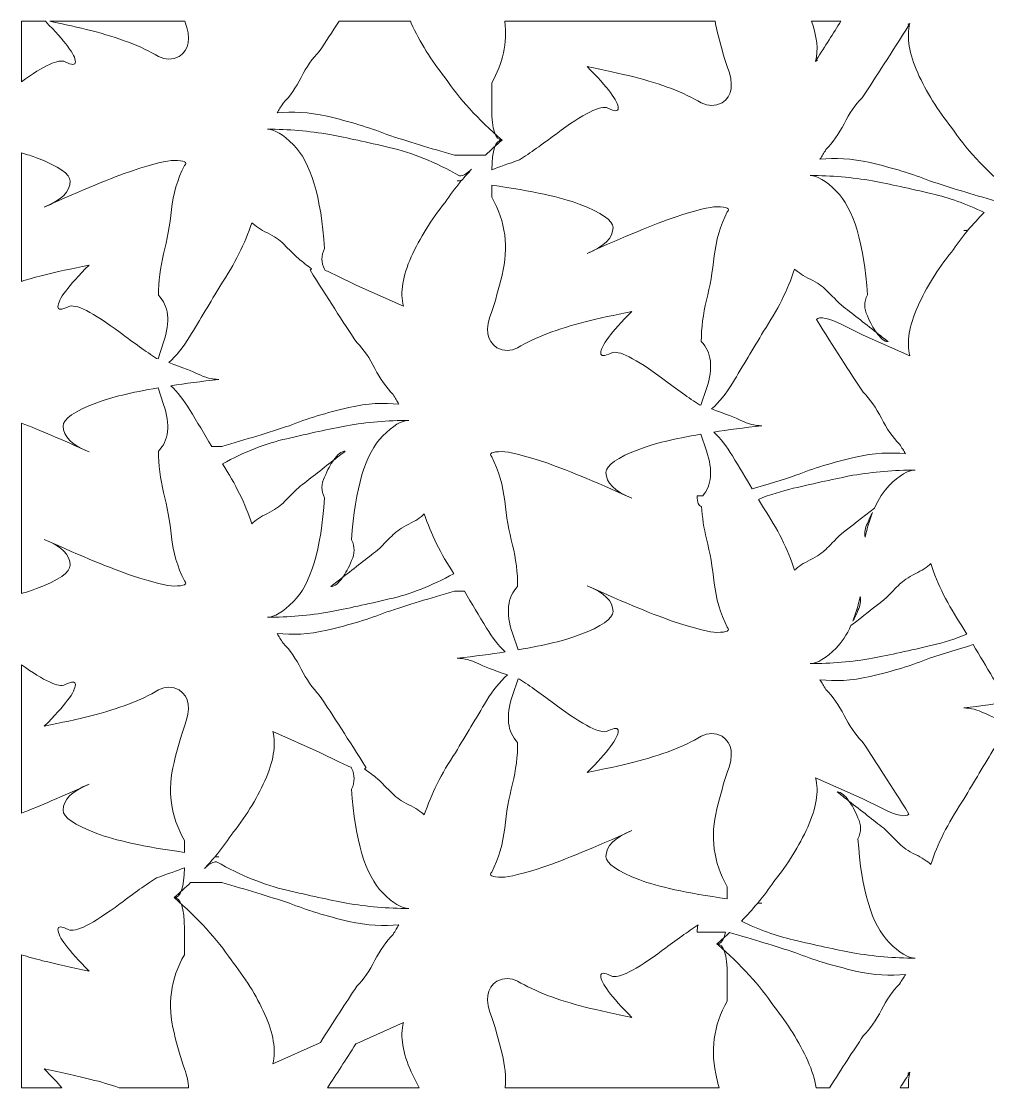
# Model space of a CAD drawing. Header units: millimetres. Extents: x -1200 to 1200, y -590 to 590.
# Drawn here: x -1200 to -131, y -590 to 590 of the extents above; entities that cross this region are included whole.
import ezdxf

# ---------------------------------------------------------------- set-up
doc = ezdxf.new("R2010")
doc.units = ezdxf.units.MM
doc.header["$MEASUREMENT"] = 0
doc.layers.add('Layer 1', color=7, linetype='Continuous')

msp = doc.modelspace()

# ---------------------------------------------------------------- linework, layer by layer
at = {"layer": 'Layer 1', "color": 250, "lineweight": 20}
for points, knots in [([(-1200.05, 523.1172), (-1200.05, 523.1172), (-1200.05, 589.9734), (-1200.05, 589.9734), (-1200.05, 589.9734), (-1173.477, 589.9734), (-1173.477, 589.9734), (-1151.336, 567.6653), (-1140.232, 552.7311), (-1140.232, 545.1975), (-1140.232, 541.4123), (-1144.0089, 541.4123), (-1151.7398, 545.1975), (-1158.6692, 548.6622), (-1174.7106, 541.218), (-1200.05, 523.1172)], [0, 0, 0, 0, 0.2, 0.2, 0.2, 0.4, 0.4, 0.4, 0.6, 0.6, 0.6, 0.8, 0.8, 0.8, 1, 1, 1, 1]), ([(-1168.6638, 589.9734), (-1168.6638, 589.9734), (-1019.2302, 589.9734), (-1019.2302, 589.9734), (-1012.1279, 571.4545), (-1014.2268, 558.4592), (-1025.4347, 551.0629), (-1033.0537, 547.1709), (-1040.6167, 547.1709), (-1048.3344, 551.0629), (-1067.5577, 562.4489), (-1092.5045, 572.0211), (-1123.1187, 579.6901), (-1136.6889, 583.1365), (-1151.9259, 586.5615), (-1168.6638, 589.9734)], [0, 0, 0, 0, 0.2, 0.2, 0.2, 0.4, 0.4, 0.4, 0.6, 0.6, 0.6, 0.8, 0.8, 0.8, 1, 1, 1, 1]), ([(-848.6228, 589.9734), (-848.6228, 589.9734), (-769.6242, 589.9734), (-769.6242, 589.9734), (-769.3312, 589.2919), (-769.0312, 588.6083), (-768.7252, 587.9206), (-759.1556, 566.8851), (-746.6838, 546.762), (-731.2384, 527.5676), (-716.0086, 504.6492), (-695.0045, 481.633), (-668.2252, 458.5894), (-675.5604, 458.5894), (-679.4432, 447.4994), (-679.6232, 425.6898), (-671.6564, 428.7252), (-661.4147, 432.371), (-648.8757, 436.6435), (-637.3211, 444.1741), (-624.0337, 453.7128), (-608.5394, 465.2727), (-577.974, 488.1149), (-558.9652, 497.7787), (-551.2496, 493.9213), (-543.5187, 490.1362), (-539.7418, 490.1362), (-539.7418, 493.9213), (-539.7418, 501.5913), (-551.2496, 516.9303), (-574.196, 539.9118), (-555.0763, 536.0982), (-537.8096, 532.2693), (-522.6286, 528.414), (-492.0144, 520.745), (-467.0676, 511.1727), (-447.8441, 499.7867), (-440.1265, 495.8948), (-432.5635, 495.8948), (-424.9445, 499.7867), (-413.4926, 507.3439), (-411.5483, 520.745), (-419.214, 539.9118), (-423.1048, 551.3945), (-426.8401, 564.8374), (-430.6191, 580.1499), (-431.4377, 583.4468), (-432.1252, 586.7213), (-432.6815, 589.9734), (-432.6815, 589.9734), (-665.033, 589.9734), (-665.033, 589.9734), (-662.5526, 566.0377), (-667.377, 543.345), (-679.6302, 521.8436), (-679.6302, 521.8436), (-679.6302, 493.1024), (-679.6302, 493.1024), (-679.6302, 470.2246), (-675.7395, 458.5894), (-668.2252, 458.5894), (-674.6848, 453.0302), (-680.8089, 447.473), (-686.5964, 441.9189), (-686.5964, 441.9189), (-686.5964, 441.9229), (-686.5964, 441.9229), (-686.5964, 441.9229), (-721.0506, 441.9229), (-721.0506, 441.9229), (-747.6713, 449.4882), (-772.7299, 457.1307), (-795.836, 464.7987), (-814.8509, 472.4413), (-836.8292, 479.1133), (-861.714, 484.8882), (-882.354, 489.6988), (-900.3794, 490.3264), (-917.0655, 488.596), (-914.8007, 492.2968), (-913.3923, 494.963), (-910.4849, 499.2771), (-902.9218, 506.9481), (-896.217, 516.5489), (-890.4469, 527.9704), (-884.7225, 539.391), (-877.975, 549.0548), (-870.4119, 556.7228), (-863.5252, 567.0326), (-856.2713, 578.1174), (-848.6228, 589.9734)], [0, 0, 0, 0, 0.033333333, 0.033333333, 0.033333333, 0.066666667, 0.066666667, 0.066666667, 0.1, 0.1, 0.1, 0.133333333, 0.133333333, 0.133333333, 0.166666667, 0.166666667, 0.166666667, 0.2, 0.2, 0.2, 0.233333333, 0.233333333, 0.233333333, 0.266666667, 0.266666667, 0.266666667, 0.3, 0.3, 0.3, 0.333333333, 0.333333333, 0.333333333, 0.366666667, 0.366666667, 0.366666667, 0.4, 0.4, 0.4, 0.433333333, 0.433333333, 0.433333333, 0.466666667, 0.466666667, 0.466666667, 0.5, 0.5, 0.5, 0.533333333, 0.533333333, 0.533333333, 0.566666667, 0.566666667, 0.566666667, 0.6, 0.6, 0.6, 0.633333333, 0.633333333, 0.633333333, 0.666666667, 0.666666667, 0.666666667, 0.7, 0.7, 0.7, 0.733333333, 0.733333333, 0.733333333, 0.766666667, 0.766666667, 0.766666667, 0.8, 0.8, 0.8, 0.833333333, 0.833333333, 0.833333333, 0.866666667, 0.866666667, 0.866666667, 0.9, 0.9, 0.9, 0.933333333, 0.933333333, 0.933333333, 0.966666667, 0.966666667, 0.966666667, 1, 1, 1, 1]), ([(-325.9597, 589.9734), (-325.9597, 589.9734), (-293.4357, 589.9734), (-293.4357, 589.9734), (-301.9618, 576.7106), (-310.9689, 562.515), (-320.4886, 547.3886), (-320.1571, 547.061), (-319.7828, 546.7783), (-319.3658, 546.5371), (-319.3658, 546.5371), (-321.3784, 545.6369), (-321.3784, 545.6369), (-318.2645, 558.3992), (-319.8967, 573.2062), (-325.9597, 589.9734)], [0, 0, 0, 0, 0.2, 0.2, 0.2, 0.4, 0.4, 0.4, 0.6, 0.6, 0.6, 0.8, 0.8, 0.8, 1, 1, 1, 1]), ([(-118.3018, 589.9734), (-118.3018, 589.9734), (131.3806, 589.9734), (131.3806, 589.9734), (124.5375, 569.4272), (123.9741, 547.8545), (129.5968, 525.2137), (133.3759, 509.9012), (137.1111, 496.4583), (141.0019, 484.9757), (148.6677, 465.8088), (146.7233, 452.4077), (135.2714, 444.8506), (127.6524, 440.9586), (120.0894, 440.9586), (112.3718, 444.8506), (93.1484, 456.2366), (68.2016, 465.8088), (37.5874, 473.4778), (22.4063, 477.3332), (5.1396, 481.162), (-13.9801, 484.9757), (8.9663, 461.9942), (20.4741, 446.6551), (20.4741, 438.9851), (20.4741, 435.2), (16.6972, 435.2), (8.9663, 438.9851), (1.2508, 442.8425), (-17.7581, 433.1787), (-48.3235, 410.3365), (-63.1832, 399.2507), (-76.012, 390.0242), (-87.2299, 382.6442), (-86.4804, 384.5627), (-86.1062, 387.235), (-86.1062, 390.6468), (-86.1062, 390.6468), (-117.6764, 390.6468), (-117.6764, 390.6468), (-115.854, 399.2863), (-112.612, 403.6533), (-108.0092, 403.6533), (-134.7886, 426.6968), (-155.7926, 449.713), (-171.0224, 472.6314), (-186.4679, 491.8258), (-198.9397, 511.9489), (-208.5092, 532.9844), (-217.8916, 554.0332), (-220.9852, 572.2887), (-217.2499, 587.5991), (-217.2499, 587.5991), (-219.2624, 586.6989), (-219.2624, 586.6989), (-218.8455, 586.4578), (-218.4713, 586.175), (-218.1398, 585.8475), (-237.412, 555.2244), (-254.5811, 528.414), (-269.9218, 505.4467), (-277.4848, 497.7787), (-284.2323, 488.1149), (-289.9567, 476.6943), (-295.7268, 465.2727), (-302.4316, 455.672), (-309.9947, 448.001), (-312.9021, 443.6868), (-314.3106, 441.0206), (-316.5754, 437.3199), (-299.8892, 439.0503), (-281.8639, 438.4226), (-261.2239, 433.6121), (-236.3391, 427.8372), (-214.3608, 421.1651), (-195.3458, 413.5226), (-172.674, 405.999), (-148.1218, 398.4989), (-122.0584, 391.0731), (-117.5666, 395.2651), (-112.8835, 399.4592), (-108.0092, 403.6533), (-115.5235, 403.6533), (-119.4143, 415.2885), (-119.4143, 438.1662), (-119.4143, 438.1662), (-119.4143, 466.9074), (-119.4143, 466.9074), (-104.1205, 493.7443), (-100.3974, 522.4366), (-108.0092, 553.0861), (-111.4262, 566.9328), (-114.8086, 579.2507), (-118.3018, 589.9734)], [0, 0, 0, 0, 0.032258065, 0.032258065, 0.032258065, 0.064516129, 0.064516129, 0.064516129, 0.096774194, 0.096774194, 0.096774194, 0.129032258, 0.129032258, 0.129032258, 0.161290323, 0.161290323, 0.161290323, 0.193548387, 0.193548387, 0.193548387, 0.225806452, 0.225806452, 0.225806452, 0.258064516, 0.258064516, 0.258064516, 0.290322581, 0.290322581, 0.290322581, 0.322580645, 0.322580645, 0.322580645, 0.35483871, 0.35483871, 0.35483871, 0.387096774, 0.387096774, 0.387096774, 0.419354839, 0.419354839, 0.419354839, 0.451612903, 0.451612903, 0.451612903, 0.483870968, 0.483870968, 0.483870968, 0.516129032, 0.516129032, 0.516129032, 0.548387097, 0.548387097, 0.548387097, 0.580645161, 0.580645161, 0.580645161, 0.612903226, 0.612903226, 0.612903226, 0.64516129, 0.64516129, 0.64516129, 0.677419355, 0.677419355, 0.677419355, 0.709677419, 0.709677419, 0.709677419, 0.741935484, 0.741935484, 0.741935484, 0.774193548, 0.774193548, 0.774193548, 0.806451613, 0.806451613, 0.806451613, 0.838709677, 0.838709677, 0.838709677, 0.870967742, 0.870967742, 0.870967742, 0.903225806, 0.903225806, 0.903225806, 0.935483871, 0.935483871, 0.935483871, 0.967741935, 0.967741935, 0.967741935, 1, 1, 1, 1]), ([(-701.9116, 426.3856), (-705.8228, 422.1793), (-709.5418, 417.9761), (-713.0676, 413.7749), (-714.656, 413.607), (-716.2435, 413.5226), (-717.8289, 413.5226), (-717.8289, 413.5226), (-713.6909, 413.0313), (-713.6909, 413.0313), (-720.2076, 405.2158), (-726.058, 397.4074), (-731.2384, 389.6113), (-746.6838, 370.4169), (-759.1556, 350.2938), (-768.7252, 329.2583), (-778.1076, 308.2095), (-781.2011, 289.9541), (-777.4658, 274.6436), (-777.4658, 274.6436), (-828.9225, 297.6587), (-828.9225, 297.6587), (-828.9225, 297.6587), (-852.0367, 309.1565), (-852.0367, 309.1565), (-856.5764, 311.3864), (-860.6055, 313.1259), (-864.1272, 314.373), (-864.1272, 314.373), (-864.5787, 315.5367), (-864.5787, 315.5367), (-868.4045, 323.0979), (-868.4045, 330.7394), (-864.5787, 338.4867), (-868.4045, 395.7971), (-879.8584, 434.2265), (-899.1387, 453.3924), (-910.4849, 464.7987), (-920.098, 470.6356), (-927.8695, 470.6356), (-904.8062, 470.6356), (-881.7947, 468.6143), (-858.8574, 464.7987), (-839.694, 460.9433), (-817.6527, 456.2437), (-792.9784, 450.4088), (-767.9828, 444.7265), (-742.1157, 434.2265), (-715.2662, 418.914), (-711.5493, 418.914), (-707.7235, 420.8284), (-703.8326, 424.6695), (-703.193, 425.2941), (-702.5523, 425.8648), (-701.9116, 426.3856)], [0, 0, 0, 0, 0.055555556, 0.055555556, 0.055555556, 0.111111111, 0.111111111, 0.111111111, 0.166666667, 0.166666667, 0.166666667, 0.222222222, 0.222222222, 0.222222222, 0.277777778, 0.277777778, 0.277777778, 0.333333333, 0.333333333, 0.333333333, 0.388888889, 0.388888889, 0.388888889, 0.444444444, 0.444444444, 0.444444444, 0.5, 0.5, 0.5, 0.555555556, 0.555555556, 0.555555556, 0.611111111, 0.611111111, 0.611111111, 0.666666667, 0.666666667, 0.666666667, 0.722222222, 0.722222222, 0.722222222, 0.777777778, 0.777777778, 0.777777778, 0.833333333, 0.833333333, 0.833333333, 0.888888889, 0.888888889, 0.888888889, 0.944444444, 0.944444444, 0.944444444, 1, 1, 1, 1]), ([(-1200.05, 302.1376), (-1200.05, 302.1376), (-1200.05, 444.4203), (-1200.05, 444.4203), (-1193.7255, 442.635), (-1188.1506, 440.8142), (-1183.3303, 438.9516), (-1158.4313, 429.476), (-1146.0164, 420.8284), (-1146.0164, 413.0811), (-1146.0164, 401.6279), (-1155.5665, 392.0913), (-1174.6862, 384.4172), (-1132.5774, 403.5749), (-1100.0045, 416.9405), (-1077.1699, 424.6695), (-1054.0068, 432.249), (-1038.7211, 436.0575), (-1031.1093, 436.0575), (-1019.7042, 436.0575), (-1015.7736, 434.1207), (-1019.7042, 430.2898), (-1027.3302, 415.0545), (-1032.1822, 398.7939), (-1034.0228, 381.6177), (-1035.8564, 364.1944), (-1038.7211, 347.9928), (-1042.6038, 332.7311), (-1046.3879, 317.3738), (-1048.3344, 301.9728), (-1048.3344, 286.7996), (-1036.8804, 275.2855), (-1034.998, 258.0584), (-1042.6038, 235.0474), (-1042.6038, 235.0474), (-1048.8642, 216.382), (-1048.8642, 216.382), (-1048.8642, 216.382), (-1050.4588, 216.9262), (-1050.4588, 216.9262), (-1062.0133, 224.4569), (-1075.3007, 233.9956), (-1090.795, 245.5555), (-1121.3604, 268.3977), (-1140.3693, 278.0615), (-1148.0848, 274.2041), (-1155.8157, 270.4189), (-1159.5926, 270.4189), (-1159.5926, 274.2041), (-1159.5926, 281.8741), (-1148.0848, 297.2131), (-1125.1384, 320.1946), (-1144.2581, 316.381), (-1161.5248, 312.5521), (-1176.7059, 308.6968), (-1184.8933, 306.646), (-1192.674, 304.459), (-1200.05, 302.1376)], [0, 0, 0, 0, 0.052631579, 0.052631579, 0.052631579, 0.105263158, 0.105263158, 0.105263158, 0.157894737, 0.157894737, 0.157894737, 0.210526316, 0.210526316, 0.210526316, 0.263157895, 0.263157895, 0.263157895, 0.315789474, 0.315789474, 0.315789474, 0.368421053, 0.368421053, 0.368421053, 0.421052632, 0.421052632, 0.421052632, 0.473684211, 0.473684211, 0.473684211, 0.526315789, 0.526315789, 0.526315789, 0.578947368, 0.578947368, 0.578947368, 0.631578947, 0.631578947, 0.631578947, 0.684210526, 0.684210526, 0.684210526, 0.736842105, 0.736842105, 0.736842105, 0.789473684, 0.789473684, 0.789473684, 0.842105263, 0.842105263, 0.842105263, 0.894736842, 0.894736842, 0.894736842, 0.947368421, 0.947368421, 0.947368421, 1, 1, 1, 1]), ([(-434.0635, 135.4045), (-418.1879, 137.8621), (-400.5082, 140.2353), (-381.0154, 142.5292), (-388.6832, 142.5292), (-396.3997, 144.5027), (-404.0177, 148.3662), (-410.0808, 151.3019), (-420.8848, 155.494), (-436.495, 160.9891), (-428.0889, 168.4119), (-420.4181, 177.9638), (-413.3868, 189.6082), (-401.8953, 208.6215), (-390.4415, 227.7925), (-378.9957, 246.944), (-363.6123, 269.8951), (-352.1604, 292.9387), (-344.5974, 315.8734), (-340.6516, 311.9977), (-334.9283, 308.2186), (-327.3794, 304.5434), (-319.6079, 300.5324), (-313.7604, 296.6882), (-309.9947, 292.9387), (-306.2604, 289.1118), (-300.593, 283.2932), (-292.7564, 275.7137), (-281.3045, 267.0631), (-267.9144, 256.2661), (-254.156, 245.5677), (-257.4947, 250.3437), (-260.9025, 255.8876), (-264.0886, 264.2605), (-267.9144, 271.8217), (-267.9144, 279.4633), (-264.0886, 287.2106), (-267.9144, 344.521), (-279.3682, 382.9503), (-298.6485, 402.1162), (-309.9947, 413.5226), (-319.6079, 419.3595), (-327.3794, 419.3595), (-304.3161, 419.3595), (-281.3045, 417.3382), (-258.3673, 413.5226), (-239.2038, 409.6672), (-217.1625, 404.9675), (-192.4883, 399.1327), (-173.8486, 394.8958), (-154.7238, 387.9796), (-135.0703, 378.386), (-141.4607, 371.8655), (-147.3875, 365.349), (-152.8516, 358.8387), (-154.4401, 358.6708), (-156.0276, 358.5864), (-157.613, 358.5864), (-157.613, 358.5864), (-153.475, 358.0951), (-153.475, 358.0951), (-159.9916, 350.2796), (-165.8421, 342.4712), (-171.0224, 334.6751), (-186.4679, 315.4808), (-198.9397, 295.3576), (-208.5092, 274.3221), (-217.8916, 253.2733), (-220.9852, 235.0179), (-217.2499, 219.7074), (-217.2499, 219.7074), (-268.7066, 242.7225), (-268.7066, 242.7225), (-268.7066, 242.7225), (-291.8208, 254.2204), (-291.8208, 254.2204), (-307.1554, 261.751), (-316.6628, 263.696), (-320.4886, 259.918), (-301.2164, 229.2949), (-284.0473, 202.4845), (-268.7066, 179.5172), (-261.1435, 171.8492), (-254.396, 162.1854), (-248.6716, 150.7648), (-242.9015, 139.3432), (-236.1967, 129.7425), (-228.6336, 122.0715), (-225.7262, 117.7573), (-224.3178, 115.0911), (-222.053, 111.3904), (-238.7391, 113.1207), (-256.7645, 112.4931), (-277.4045, 107.6826), (-302.2893, 101.9077), (-324.2676, 95.2356), (-343.2825, 87.5931), (-358.5194, 82.5364), (-374.6055, 77.4908), (-391.4289, 72.4717), (-398.7377, 84.6847), (-406.0547, 96.8805), (-413.3868, 109.0121), (-419.7337, 119.5233), (-426.6031, 128.3295), (-434.0635, 135.4045)], [0, 0, 0, 0, 0.028571429, 0.028571429, 0.028571429, 0.057142857, 0.057142857, 0.057142857, 0.085714286, 0.085714286, 0.085714286, 0.114285714, 0.114285714, 0.114285714, 0.142857143, 0.142857143, 0.142857143, 0.171428571, 0.171428571, 0.171428571, 0.2, 0.2, 0.2, 0.228571429, 0.228571429, 0.228571429, 0.257142857, 0.257142857, 0.257142857, 0.285714286, 0.285714286, 0.285714286, 0.314285714, 0.314285714, 0.314285714, 0.342857143, 0.342857143, 0.342857143, 0.371428571, 0.371428571, 0.371428571, 0.4, 0.4, 0.4, 0.428571429, 0.428571429, 0.428571429, 0.457142857, 0.457142857, 0.457142857, 0.485714286, 0.485714286, 0.485714286, 0.514285714, 0.514285714, 0.514285714, 0.542857143, 0.542857143, 0.542857143, 0.571428571, 0.571428571, 0.571428571, 0.6, 0.6, 0.6, 0.628571429, 0.628571429, 0.628571429, 0.657142857, 0.657142857, 0.657142857, 0.685714286, 0.685714286, 0.685714286, 0.714285714, 0.714285714, 0.714285714, 0.742857143, 0.742857143, 0.742857143, 0.771428571, 0.771428571, 0.771428571, 0.8, 0.8, 0.8, 0.828571429, 0.828571429, 0.828571429, 0.857142857, 0.857142857, 0.857142857, 0.885714286, 0.885714286, 0.885714286, 0.914285714, 0.914285714, 0.914285714, 0.942857143, 0.942857143, 0.942857143, 0.971428571, 0.971428571, 0.971428571, 1, 1, 1, 1]), ([(-679.6302, 408.597), (-634.7604, 402.2302), (-602.5292, 395.2824), (-582.8401, 387.6754), (-557.9411, 378.1998), (-545.5262, 369.5523), (-545.5262, 361.8049), (-545.5262, 350.3518), (-555.0763, 340.8152), (-574.196, 333.1411), (-532.0872, 352.2988), (-499.5144, 365.6644), (-476.6798, 373.3934), (-453.5167, 380.9729), (-438.231, 384.7814), (-430.6191, 384.7814), (-419.214, 384.7814), (-415.2835, 382.8446), (-419.214, 379.0136), (-426.8401, 363.7784), (-431.692, 347.5178), (-433.5326, 330.3417), (-435.3662, 312.9183), (-438.231, 296.7167), (-442.1136, 281.455), (-445.8978, 266.0977), (-447.8441, 250.6967), (-447.8441, 235.5235), (-436.3903, 224.0093), (-434.5079, 206.7823), (-442.1136, 183.7712), (-442.1136, 183.7712), (-448.374, 165.1059), (-448.374, 165.1059), (-448.374, 165.1059), (-449.9686, 165.6501), (-449.9686, 165.6501), (-461.5232, 173.1807), (-474.8106, 182.7194), (-490.3048, 194.2794), (-520.8703, 217.1215), (-539.8791, 226.7854), (-547.5947, 222.928), (-555.3255, 219.1428), (-559.1024, 219.1428), (-559.1024, 222.928), (-559.1024, 230.598), (-547.5947, 245.937), (-524.6482, 268.9185), (-543.7679, 265.1049), (-561.0347, 261.276), (-576.2157, 257.4206), (-606.8299, 249.7517), (-631.7767, 240.1794), (-651.0001, 228.7934), (-658.7178, 224.9014), (-666.2807, 224.9014), (-673.8997, 228.7934), (-685.3517, 236.3505), (-687.296, 249.7517), (-679.6302, 268.9185), (-675.7395, 280.4012), (-672.0042, 293.844), (-668.2252, 309.1565), (-660.6133, 339.8061), (-664.3364, 368.4984), (-679.6302, 395.3353), (-679.6302, 395.3353), (-679.6302, 408.597), (-679.6302, 408.597)], [0, 0, 0, 0, 0.043478261, 0.043478261, 0.043478261, 0.086956522, 0.086956522, 0.086956522, 0.130434783, 0.130434783, 0.130434783, 0.173913043, 0.173913043, 0.173913043, 0.217391304, 0.217391304, 0.217391304, 0.260869565, 0.260869565, 0.260869565, 0.304347826, 0.304347826, 0.304347826, 0.347826087, 0.347826087, 0.347826087, 0.391304348, 0.391304348, 0.391304348, 0.434782609, 0.434782609, 0.434782609, 0.47826087, 0.47826087, 0.47826087, 0.52173913, 0.52173913, 0.52173913, 0.565217391, 0.565217391, 0.565217391, 0.608695652, 0.608695652, 0.608695652, 0.652173913, 0.652173913, 0.652173913, 0.695652174, 0.695652174, 0.695652174, 0.739130435, 0.739130435, 0.739130435, 0.782608696, 0.782608696, 0.782608696, 0.826086957, 0.826086957, 0.826086957, 0.869565217, 0.869565217, 0.869565217, 0.913043478, 0.913043478, 0.913043478, 0.956521739, 0.956521739, 0.956521739, 1, 1, 1, 1]), ([(-1034.5536, 186.6806), (-1018.678, 189.1382), (-1000.9984, 191.5115), (-981.5055, 193.8053), (-989.1733, 193.8053), (-996.89, 195.7788), (-1004.5079, 199.6423), (-1010.571, 202.5781), (-1021.375, 206.7701), (-1036.9852, 212.2653), (-1028.579, 219.688), (-1020.9083, 229.2399), (-1013.877, 240.8843), (-1002.3855, 259.8976), (-990.9316, 279.0686), (-979.4859, 298.2202), (-964.1025, 321.1712), (-952.6506, 344.2148), (-945.0875, 367.1496), (-941.1418, 363.2738), (-935.4184, 359.4948), (-927.8695, 355.8195), (-920.098, 351.8085), (-914.2506, 347.9643), (-910.4849, 344.2148), (-906.7506, 340.3879), (-901.0831, 334.5693), (-893.2465, 326.9898), (-888.7699, 323.6075), (-883.9963, 319.8986), (-879.0205, 315.9945), (-879.6682, 315.7025), (-880.2306, 315.322), (-880.7045, 314.8541), (-861.4323, 284.2311), (-844.2632, 257.4206), (-828.9225, 234.4533), (-821.3594, 226.7854), (-814.612, 217.1215), (-808.8875, 205.701), (-803.1174, 194.2794), (-796.4126, 184.6787), (-788.8496, 177.0076), (-785.9422, 172.6935), (-784.5337, 170.0273), (-782.2689, 166.3266), (-798.955, 168.0569), (-816.9804, 167.4293), (-837.6204, 162.6187), (-862.5052, 156.8438), (-884.4835, 150.1718), (-903.4984, 142.5292), (-926.6045, 134.8612), (-951.6632, 127.2187), (-978.2838, 119.6535), (-978.2838, 119.6535), (-989.4693, 119.6535), (-989.4693, 119.6535), (-997.5936, 133.2357), (-1005.7262, 146.8016), (-1013.877, 160.2882), (-1020.2238, 170.7994), (-1027.0933, 179.6057), (-1034.5536, 186.6806)], [0, 0, 0, 0, 0.047619048, 0.047619048, 0.047619048, 0.095238095, 0.095238095, 0.095238095, 0.142857143, 0.142857143, 0.142857143, 0.19047619, 0.19047619, 0.19047619, 0.238095238, 0.238095238, 0.238095238, 0.285714286, 0.285714286, 0.285714286, 0.333333333, 0.333333333, 0.333333333, 0.380952381, 0.380952381, 0.380952381, 0.428571429, 0.428571429, 0.428571429, 0.476190476, 0.476190476, 0.476190476, 0.523809524, 0.523809524, 0.523809524, 0.571428571, 0.571428571, 0.571428571, 0.619047619, 0.619047619, 0.619047619, 0.666666667, 0.666666667, 0.666666667, 0.714285714, 0.714285714, 0.714285714, 0.761904762, 0.761904762, 0.761904762, 0.80952381, 0.80952381, 0.80952381, 0.857142857, 0.857142857, 0.857142857, 0.904761905, 0.904761905, 0.904761905, 0.952380952, 0.952380952, 0.952380952, 1, 1, 1, 1]), ([(-254.156, 245.5677), (-254.156, 245.5677), (-254.156, 245.5677), (-254.156, 245.5677), (-249.6103, 242.0298), (-246.0571, 239.3341), (-241.1909, 235.5235), (-245.5049, 235.5235), (-249.778, 239.4114), (-254.156, 245.5677)], [0, 0, 0, 0, 0.333333333, 0.333333333, 0.333333333, 0.666666667, 0.666666667, 0.666666667, 1, 1, 1, 1]), ([(-1200.05, -43.2477), (-1200.05, -43.2477), (-1200.05, 145.4151), (-1200.05, 145.4151), (-1179.8889, 137.6068), (-1154.8954, 126.9623), (-1125.1384, 113.4239), (-1144.2581, 121.0979), (-1153.8082, 130.6346), (-1153.8082, 142.0878), (-1153.8082, 149.8351), (-1141.3933, 158.4826), (-1116.4943, 167.9582), (-1101.3449, 173.8115), (-1078.7706, 179.274), (-1048.7269, 184.3826), (-1048.7269, 184.3826), (-1042.6038, 166.1252), (-1042.6038, 166.1252), (-1034.998, 143.1141), (-1036.8804, 125.8872), (-1048.3344, 114.373), (-1048.3344, 99.1998), (-1046.3879, 83.7987), (-1042.6038, 68.4414), (-1038.7211, 53.1797), (-1035.8564, 36.9781), (-1034.0228, 19.5548), (-1032.1822, 2.3787), (-1027.3302, -13.882), (-1019.7042, -29.1172), (-1015.7736, -32.9481), (-1019.7042, -34.885), (-1031.1093, -34.885), (-1038.7211, -34.885), (-1054.0068, -31.0764), (-1077.1699, -23.4969), (-1100.0045, -15.7679), (-1132.5774, -2.4024), (-1174.6862, 16.7554), (-1155.5665, 9.0813), (-1146.0164, -0.4554), (-1146.0164, -11.9085), (-1146.0164, -19.6558), (-1158.4313, -28.3034), (-1183.3303, -37.779), (-1188.1506, -39.6416), (-1193.7255, -41.4624), (-1200.05, -43.2477)], [0, 0, 0, 0, 0.0625, 0.0625, 0.0625, 0.125, 0.125, 0.125, 0.1875, 0.1875, 0.1875, 0.25, 0.25, 0.25, 0.3125, 0.3125, 0.3125, 0.375, 0.375, 0.375, 0.4375, 0.4375, 0.4375, 0.5, 0.5, 0.5, 0.5625, 0.5625, 0.5625, 0.625, 0.625, 0.625, 0.6875, 0.6875, 0.6875, 0.75, 0.75, 0.75, 0.8125, 0.8125, 0.8125, 0.875, 0.875, 0.875, 0.9375, 0.9375, 0.9375, 1, 1, 1, 1]), ([(-977.6686, 100.213), (-953.1021, 113.5999), (-929.3594, 122.9097), (-906.356, 128.1393), (-881.6818, 133.9742), (-859.6405, 138.6739), (-840.477, 142.5292), (-817.5397, 146.3449), (-794.5282, 148.3662), (-771.4649, 148.3662), (-779.2364, 148.3662), (-788.8496, 142.5292), (-800.1957, 131.1229), (-819.4761, 111.957), (-830.9299, 73.5276), (-834.7557, 16.2172), (-830.9299, 8.4699), (-830.9299, 0.8284), (-834.7557, -6.7328), (-837.9418, -15.1057), (-841.3496, -20.6497), (-844.6883, -25.4256), (-830.9299, -14.7273), (-817.5397, -3.9303), (-806.0879, 4.7204), (-798.2513, 12.2998), (-792.5839, 18.1184), (-788.8496, 21.9453), (-785.0839, 25.6949), (-779.2364, 29.539), (-771.4649, 33.55), (-763.916, 37.2253), (-758.1927, 41.0043), (-754.2469, 44.8801), (-746.9848, 22.8578), (-736.137, 0.7348), (-721.6659, -21.3098), (-746.2323, -34.6968), (-769.975, -44.0066), (-792.9784, -49.2362), (-817.6527, -55.0711), (-839.694, -59.7708), (-858.8574, -63.6261), (-881.7947, -67.4418), (-904.8062, -69.463), (-927.8695, -69.463), (-920.098, -69.463), (-910.4849, -63.6261), (-899.1387, -52.2198), (-879.8584, -33.0539), (-868.4045, 5.3754), (-864.5787, 62.6859), (-868.4045, 70.4332), (-868.4045, 78.0747), (-864.5787, 85.6359), (-861.3927, 94.0088), (-857.9848, 99.5527), (-854.6462, 104.3287), (-868.4045, 93.6304), (-881.7947, 82.8334), (-893.2465, 74.1828), (-901.0831, 66.6033), (-906.7506, 60.7846), (-910.4849, 56.9578), (-914.2506, 53.2082), (-920.098, 49.3641), (-927.8695, 45.3531), (-935.4184, 41.6778), (-941.1418, 37.8987), (-945.0875, 34.0231), (-952.3496, 56.0453), (-963.1974, 78.1683), (-977.6686, 100.213)], [0, 0, 0, 0, 0.041666667, 0.041666667, 0.041666667, 0.083333333, 0.083333333, 0.083333333, 0.125, 0.125, 0.125, 0.166666667, 0.166666667, 0.166666667, 0.208333333, 0.208333333, 0.208333333, 0.25, 0.25, 0.25, 0.291666667, 0.291666667, 0.291666667, 0.333333333, 0.333333333, 0.333333333, 0.375, 0.375, 0.375, 0.416666667, 0.416666667, 0.416666667, 0.458333333, 0.458333333, 0.458333333, 0.5, 0.5, 0.5, 0.541666667, 0.541666667, 0.541666667, 0.583333333, 0.583333333, 0.583333333, 0.625, 0.625, 0.625, 0.666666667, 0.666666667, 0.666666667, 0.708333333, 0.708333333, 0.708333333, 0.75, 0.75, 0.75, 0.791666667, 0.791666667, 0.791666667, 0.833333333, 0.833333333, 0.833333333, 0.875, 0.875, 0.875, 0.916666667, 0.916666667, 0.916666667, 0.958333333, 0.958333333, 0.958333333, 1, 1, 1, 1]), ([(-448.2368, 133.1065), (-448.2368, 133.1065), (-442.1136, 114.8491), (-442.1136, 114.8491), (-434.8567, 92.8929), (-436.2378, 76.203), (-446.3289, 64.7173), (-446.3289, 64.7173), (-452.5221, 64.7173), (-452.5221, 64.7173), (-452.5221, 57.559), (-450.8767, 53.6528), (-447.5676, 53.1421), (-446.9076, 41.2099), (-445.073, 29.1738), (-442.1136, 17.1653), (-438.231, 1.9036), (-435.3662, -14.298), (-433.5326, -31.7213), (-431.692, -48.8974), (-426.8401, -65.1581), (-419.214, -80.3933), (-415.2835, -84.2243), (-419.214, -86.1611), (-430.6191, -86.1611), (-438.231, -86.1611), (-453.5167, -82.3525), (-476.6798, -74.7731), (-499.5144, -67.0441), (-532.0872, -53.6785), (-574.196, -34.5208), (-555.0763, -42.1949), (-545.5262, -51.7315), (-545.5262, -63.1846), (-545.5262, -70.9319), (-557.9411, -79.5795), (-582.8401, -89.0551), (-597.9896, -94.9084), (-620.5638, -100.371), (-650.6075, -105.4795), (-650.6075, -105.4795), (-656.7306, -87.2221), (-656.7306, -87.2221), (-664.3364, -64.211), (-662.454, -46.984), (-651.0001, -35.4699), (-651.0001, -20.2967), (-652.9465, -4.8956), (-656.7306, 10.4617), (-660.6133, 25.7233), (-663.478, 41.925), (-665.3117, 59.3483), (-667.1523, 76.5244), (-672.0042, 92.785), (-679.6302, 108.0203), (-683.5608, 111.8512), (-679.6302, 113.788), (-668.2252, 113.788), (-660.6133, 113.788), (-645.3276, 109.9795), (-622.1645, 102.4), (-599.3299, 94.671), (-566.7571, 81.3055), (-524.6482, 62.1478), (-543.7679, 69.8218), (-553.318, 79.3584), (-553.318, 90.8116), (-553.318, 98.5589), (-540.9031, 107.2065), (-516.0041, 116.6821), (-500.8547, 122.5353), (-478.2804, 127.9979), (-448.2368, 133.1065)], [0, 0, 0, 0, 0.041666667, 0.041666667, 0.041666667, 0.083333333, 0.083333333, 0.083333333, 0.125, 0.125, 0.125, 0.166666667, 0.166666667, 0.166666667, 0.208333333, 0.208333333, 0.208333333, 0.25, 0.25, 0.25, 0.291666667, 0.291666667, 0.291666667, 0.333333333, 0.333333333, 0.333333333, 0.375, 0.375, 0.375, 0.416666667, 0.416666667, 0.416666667, 0.458333333, 0.458333333, 0.458333333, 0.5, 0.5, 0.5, 0.541666667, 0.541666667, 0.541666667, 0.583333333, 0.583333333, 0.583333333, 0.625, 0.625, 0.625, 0.666666667, 0.666666667, 0.666666667, 0.708333333, 0.708333333, 0.708333333, 0.75, 0.75, 0.75, 0.791666667, 0.791666667, 0.791666667, 0.833333333, 0.833333333, 0.833333333, 0.875, 0.875, 0.875, 0.916666667, 0.916666667, 0.916666667, 0.958333333, 0.958333333, 0.958333333, 1, 1, 1, 1]), ([(-854.6462, 104.3287), (-854.6462, 104.3287), (-854.6462, 104.3287), (-854.6462, 104.3287), (-850.1004, 107.8667), (-846.5472, 110.5624), (-841.6811, 114.373), (-845.995, 114.373), (-850.2682, 110.4851), (-854.6462, 104.3287)], [0, 0, 0, 0, 0.333333333, 0.333333333, 0.333333333, 0.666666667, 0.666666667, 0.666666667, 1, 1, 1, 1]), ([(-256.3232, 51.364), (-269.3177, 41.2241), (-281.9066, 31.1026), (-292.7564, 22.9066), (-300.593, 15.3271), (-306.2604, 9.5085), (-309.9947, 5.6816), (-313.7604, 1.9321), (-319.6079, -1.9121), (-327.3794, -5.9231), (-334.9283, -9.5983), (-340.6516, -13.3774), (-344.5974, -17.2531), (-352.1604, 5.6816), (-363.6123, 28.7252), (-378.9957, 51.6763), (-378.9957, 51.6763), (-384.5482, 60.9668), (-384.5482, 60.9668), (-371.516, 66.2645), (-358.7177, 70.3437), (-346.1401, 73.2032), (-321.4658, 79.038), (-299.4245, 83.7377), (-280.2611, 87.5931), (-257.3238, 91.4087), (-234.3123, 93.43), (-211.249, 93.43), (-219.0205, 93.43), (-228.6336, 87.5931), (-239.9798, 76.1867), (-246.2544, 69.949), (-251.7001, 61.6696), (-256.3232, 51.364)], [0, 0, 0, 0, 0.090909091, 0.090909091, 0.090909091, 0.181818182, 0.181818182, 0.181818182, 0.272727273, 0.272727273, 0.272727273, 0.363636364, 0.363636364, 0.363636364, 0.454545455, 0.454545455, 0.454545455, 0.545454545, 0.545454545, 0.545454545, 0.636363636, 0.636363636, 0.636363636, 0.727272727, 0.727272727, 0.727272727, 0.818181818, 0.818181818, 0.818181818, 0.909090909, 0.909090909, 0.909090909, 1, 1, 1, 1]), ([(-266.6645, 19.2822), (-267.4709, 24.348), (-266.6126, 29.3712), (-264.0886, 34.3598), (-262.258, 39.1703), (-260.3544, 43.047), (-258.4323, 46.3815), (-261.6103, 38.4196), (-264.354, 29.3844), (-266.6645, 19.2822)], [0, 0, 0, 0, 0.333333333, 0.333333333, 0.333333333, 0.666666667, 0.666666667, 0.666666667, 1, 1, 1, 1]), ([(-154.0801, -88.2759), (-167.1123, -93.5737), (-179.9106, -97.6529), (-192.4883, -100.5124), (-217.1625, -106.3472), (-239.2038, -111.0469), (-258.3673, -114.9023), (-281.3045, -118.7179), (-304.3161, -120.7392), (-327.3794, -120.7392), (-319.6079, -120.7392), (-309.9947, -114.9023), (-298.6485, -103.4959), (-292.374, -97.2582), (-286.9282, -88.9789), (-282.3052, -78.6732), (-269.3106, -68.5333), (-256.7218, -58.4118), (-245.872, -50.2158), (-238.0354, -42.6363), (-232.3679, -36.8177), (-228.6336, -32.9908), (-224.8679, -29.2413), (-219.0205, -25.3971), (-211.249, -21.3861), (-203.7001, -17.7109), (-197.9767, -13.9318), (-194.031, -10.0561), (-186.4679, -32.9908), (-175.016, -56.0344), (-159.6326, -78.9855), (-159.6326, -78.9855), (-154.0801, -88.2759), (-154.0801, -88.2759)], [0, 0, 0, 0, 0.090909091, 0.090909091, 0.090909091, 0.181818182, 0.181818182, 0.181818182, 0.272727273, 0.272727273, 0.272727273, 0.363636364, 0.363636364, 0.363636364, 0.454545455, 0.454545455, 0.454545455, 0.545454545, 0.545454545, 0.545454545, 0.636363636, 0.636363636, 0.636363636, 0.727272727, 0.727272727, 0.727272727, 0.818181818, 0.818181818, 0.818181818, 0.909090909, 0.909090909, 0.909090909, 1, 1, 1, 1]), ([(-844.6883, -25.4256), (-844.6883, -25.4256), (-844.6883, -25.4256), (-844.6883, -25.4256), (-849.234, -28.9636), (-852.7872, -31.6593), (-857.6533, -35.4699), (-853.3394, -35.4699), (-849.0662, -31.582), (-844.6883, -25.4256)], [0, 0, 0, 0, 0.333333333, 0.333333333, 0.333333333, 0.666666667, 0.666666667, 0.666666667, 1, 1, 1, 1]), ([(-709.8652, -40.7504), (-701.7408, -54.3326), (-693.6082, -67.8985), (-685.4574, -81.3851), (-679.1106, -91.8963), (-672.2411, -100.7025), (-664.7808, -107.7775), (-680.6564, -110.2352), (-698.3361, -112.6084), (-717.8289, -114.9023), (-710.1611, -114.9023), (-702.4445, -116.8757), (-694.8265, -120.7392), (-688.7635, -123.6749), (-677.9584, -127.867), (-662.3492, -133.3621), (-670.7554, -140.785), (-678.4262, -150.3369), (-685.4574, -161.9813), (-696.949, -180.9945), (-708.4028, -200.1655), (-719.8486, -219.3171), (-735.2319, -242.2681), (-746.6838, -265.3117), (-754.2469, -288.2464), (-758.1927, -284.3707), (-763.916, -280.5917), (-771.4649, -276.9164), (-779.2364, -272.9054), (-785.0839, -269.0613), (-788.8496, -265.3117), (-792.5839, -261.4848), (-798.2513, -255.6662), (-806.0879, -248.0867), (-810.5645, -244.7044), (-815.3381, -240.9955), (-820.314, -237.0913), (-819.6662, -236.7994), (-819.1038, -236.419), (-818.6299, -235.951), (-837.9022, -205.328), (-855.0713, -178.5175), (-870.4119, -155.5503), (-877.975, -147.8823), (-884.7225, -138.2185), (-890.4469, -126.7979), (-896.217, -115.3763), (-902.9218, -105.7755), (-910.4849, -98.1045), (-913.3923, -93.7904), (-914.8007, -91.1242), (-917.0655, -87.4235), (-900.3794, -89.1538), (-882.354, -88.5262), (-861.714, -83.7156), (-836.8292, -77.9408), (-814.8509, -71.2686), (-795.836, -63.6261), (-772.7299, -55.9581), (-747.6713, -48.3156), (-721.0506, -40.7504), (-721.0506, -40.7504), (-709.8652, -40.7504), (-709.8652, -40.7504)], [0, 0, 0, 0, 0.047619048, 0.047619048, 0.047619048, 0.095238095, 0.095238095, 0.095238095, 0.142857143, 0.142857143, 0.142857143, 0.19047619, 0.19047619, 0.19047619, 0.238095238, 0.238095238, 0.238095238, 0.285714286, 0.285714286, 0.285714286, 0.333333333, 0.333333333, 0.333333333, 0.380952381, 0.380952381, 0.380952381, 0.428571429, 0.428571429, 0.428571429, 0.476190476, 0.476190476, 0.476190476, 0.523809524, 0.523809524, 0.523809524, 0.571428571, 0.571428571, 0.571428571, 0.619047619, 0.619047619, 0.619047619, 0.666666667, 0.666666667, 0.666666667, 0.714285714, 0.714285714, 0.714285714, 0.761904762, 0.761904762, 0.761904762, 0.80952381, 0.80952381, 0.80952381, 0.857142857, 0.857142857, 0.857142857, 0.904761905, 0.904761905, 0.904761905, 0.952380952, 0.952380952, 0.952380952, 1, 1, 1, 1]), ([(-280.1961, -73.6907), (-277.018, -65.7288), (-274.2743, -56.6936), (-271.9638, -46.5914), (-271.1574, -51.6572), (-272.0157, -56.6804), (-274.5398, -61.669), (-276.3703, -66.4795), (-278.274, -70.3562), (-280.1961, -73.6907)], [0, 0, 0, 0, 0.333333333, 0.333333333, 0.333333333, 0.666666667, 0.666666667, 0.666666667, 1, 1, 1, 1]), ([(-385.1533, -385.4043), (-385.1533, -385.4043), (-381.0154, -385.8956), (-381.0154, -385.8956), (-382.6008, -385.8956), (-384.1882, -385.98), (-385.7767, -386.1479), (-391.2407, -392.6572), (-397.1676, -399.1747), (-403.557, -405.6952), (-383.9025, -415.2878), (-364.7797, -422.204), (-346.1401, -426.4419), (-321.4658, -432.2767), (-299.4245, -436.9764), (-280.2611, -440.8318), (-257.3238, -444.6474), (-234.3123, -446.6687), (-211.249, -446.6687), (-219.0205, -446.6687), (-228.6336, -440.8318), (-239.9798, -429.4254), (-259.2601, -410.2596), (-270.714, -371.8302), (-274.5398, -314.5198), (-270.714, -306.7725), (-270.714, -299.1309), (-274.5398, -291.5697), (-277.7258, -283.1968), (-281.1337, -277.6529), (-284.4723, -272.8769), (-270.714, -283.5753), (-257.3238, -294.3722), (-245.872, -303.0229), (-238.0354, -310.6024), (-232.3679, -316.421), (-228.6336, -320.2479), (-224.8679, -323.9974), (-219.0205, -327.8416), (-211.249, -331.8526), (-203.7001, -335.5278), (-197.9767, -339.3069), (-194.031, -343.1826), (-186.4679, -320.2479), (-175.016, -297.2043), (-159.6326, -274.2532), (-148.1869, -255.1016), (-136.733, -235.9307), (-125.2415, -216.9174), (-118.2102, -205.273), (-110.5395, -195.7211), (-102.1333, -188.2983), (-117.7425, -182.8031), (-128.5475, -178.6111), (-134.6106, -175.6754), (-142.2285, -171.8119), (-149.9452, -169.8384), (-157.613, -169.8384), (-138.1201, -167.5445), (-120.4405, -165.1713), (-104.5649, -162.7137), (-112.0252, -155.6387), (-118.8947, -146.8325), (-125.2415, -136.3213), (-132.5736, -124.1897), (-139.8906, -111.9939), (-147.1995, -99.7809), (-164.0228, -104.8), (-180.1089, -109.8456), (-195.3458, -114.9023), (-214.3608, -122.5448), (-236.3391, -129.2169), (-261.2239, -134.9918), (-281.8639, -139.8023), (-299.8892, -140.4299), (-316.5754, -138.6996), (-314.3106, -142.4003), (-312.9021, -145.0665), (-309.9947, -149.3807), (-302.4316, -157.0517), (-295.7268, -166.6524), (-289.9567, -178.074), (-284.2323, -189.4946), (-277.4848, -199.1584), (-269.9218, -206.8264), (-254.5811, -229.7937), (-237.412, -256.6041), (-218.1398, -287.2272), (-221.9655, -291.0052), (-231.473, -289.0603), (-246.8075, -281.5296), (-246.8075, -281.5296), (-269.9218, -270.0317), (-269.9218, -270.0317), (-269.9218, -270.0317), (-321.3784, -247.0166), (-321.3784, -247.0166), (-317.6432, -262.3271), (-320.7367, -280.5825), (-330.1191, -301.6313), (-339.6885, -322.6668), (-352.1604, -342.79), (-367.6059, -361.9843), (-372.7862, -369.7804), (-378.6357, -377.5878), (-385.1533, -385.4043)], [0, 0, 0, 0, 0.028571429, 0.028571429, 0.028571429, 0.057142857, 0.057142857, 0.057142857, 0.085714286, 0.085714286, 0.085714286, 0.114285714, 0.114285714, 0.114285714, 0.142857143, 0.142857143, 0.142857143, 0.171428571, 0.171428571, 0.171428571, 0.2, 0.2, 0.2, 0.228571429, 0.228571429, 0.228571429, 0.257142857, 0.257142857, 0.257142857, 0.285714286, 0.285714286, 0.285714286, 0.314285714, 0.314285714, 0.314285714, 0.342857143, 0.342857143, 0.342857143, 0.371428571, 0.371428571, 0.371428571, 0.4, 0.4, 0.4, 0.428571429, 0.428571429, 0.428571429, 0.457142857, 0.457142857, 0.457142857, 0.485714286, 0.485714286, 0.485714286, 0.514285714, 0.514285714, 0.514285714, 0.542857143, 0.542857143, 0.542857143, 0.571428571, 0.571428571, 0.571428571, 0.6, 0.6, 0.6, 0.628571429, 0.628571429, 0.628571429, 0.657142857, 0.657142857, 0.657142857, 0.685714286, 0.685714286, 0.685714286, 0.714285714, 0.714285714, 0.714285714, 0.742857143, 0.742857143, 0.742857143, 0.771428571, 0.771428571, 0.771428571, 0.8, 0.8, 0.8, 0.828571429, 0.828571429, 0.828571429, 0.857142857, 0.857142857, 0.857142857, 0.885714286, 0.885714286, 0.885714286, 0.914285714, 0.914285714, 0.914285714, 0.942857143, 0.942857143, 0.942857143, 0.971428571, 0.971428571, 0.971428571, 1, 1, 1, 1]), ([(-1200.05, -286.2292), (-1200.05, -286.2292), (-1200.05, -121.9446), (-1200.05, -121.9446), (-1174.7106, -140.0454), (-1158.6692, -147.4896), (-1151.7398, -144.0249), (-1144.0089, -140.2397), (-1140.232, -140.2397), (-1140.232, -144.0249), (-1140.232, -151.6949), (-1151.7398, -167.0339), (-1174.6862, -190.0154), (-1155.5665, -186.2018), (-1138.2997, -182.3728), (-1123.1187, -178.5175), (-1092.5045, -170.8485), (-1067.5577, -161.2763), (-1048.3344, -149.8903), (-1040.6167, -145.9984), (-1033.0537, -145.9984), (-1025.4347, -149.8903), (-1013.9828, -157.4474), (-1012.0384, -170.8485), (-1019.7042, -190.0154), (-1023.595, -201.4981), (-1027.3302, -214.9409), (-1031.1093, -230.2534), (-1038.7211, -260.9029), (-1034.998, -289.5953), (-1019.7042, -316.4322), (-1019.7042, -316.4322), (-1019.7042, -329.694), (-1019.7042, -329.694), (-1064.574, -323.327), (-1096.8052, -316.3793), (-1116.4943, -308.7724), (-1141.3933, -299.2968), (-1153.8082, -290.6491), (-1153.8082, -282.9018), (-1153.8082, -271.4487), (-1144.2581, -261.9121), (-1125.1384, -254.238), (-1154.8954, -267.7765), (-1179.8889, -278.4209), (-1200.05, -286.2292)], [0, 0, 0, 0, 0.066666667, 0.066666667, 0.066666667, 0.133333333, 0.133333333, 0.133333333, 0.2, 0.2, 0.2, 0.266666667, 0.266666667, 0.266666667, 0.333333333, 0.333333333, 0.333333333, 0.4, 0.4, 0.4, 0.466666667, 0.466666667, 0.466666667, 0.533333333, 0.533333333, 0.533333333, 0.6, 0.6, 0.6, 0.666666667, 0.666666667, 0.666666667, 0.733333333, 0.733333333, 0.733333333, 0.8, 0.8, 0.8, 0.866666667, 0.866666667, 0.866666667, 0.933333333, 0.933333333, 0.933333333, 1, 1, 1, 1]), ([(-650.4703, -137.4789), (-650.4703, -137.4789), (-648.8757, -138.0232), (-648.8757, -138.0232), (-637.3211, -145.5538), (-624.0337, -155.0925), (-608.5394, -166.6524), (-577.974, -189.4946), (-558.9652, -199.1584), (-551.2496, -195.301), (-543.5187, -191.5159), (-539.7418, -191.5159), (-539.7418, -195.301), (-539.7418, -202.971), (-551.2496, -218.31), (-574.196, -241.2915), (-555.0763, -237.4779), (-537.8096, -233.649), (-522.6286, -229.7937), (-492.0144, -222.1247), (-467.0676, -212.5524), (-447.8441, -201.1664), (-440.1265, -197.2744), (-432.5635, -197.2744), (-424.9445, -201.1664), (-413.4926, -208.7235), (-411.5483, -222.1247), (-419.214, -241.2915), (-423.1048, -252.7742), (-426.8401, -266.2171), (-430.6191, -281.5296), (-438.231, -312.1791), (-434.5079, -340.8714), (-419.214, -367.7083), (-419.214, -367.7083), (-419.214, -380.9701), (-419.214, -380.9701), (-464.0838, -374.6032), (-496.315, -367.6554), (-516.0041, -360.0485), (-540.9031, -350.5729), (-553.318, -341.9253), (-553.318, -334.1779), (-553.318, -322.7248), (-543.7679, -313.1882), (-524.6482, -305.5141), (-566.7571, -324.6719), (-599.3299, -338.0374), (-622.1645, -345.7664), (-645.3276, -353.3459), (-660.6133, -357.1544), (-668.2252, -357.1544), (-679.6302, -357.1544), (-683.5608, -355.2176), (-679.6302, -351.3867), (-672.0042, -336.1514), (-667.1523, -319.8908), (-665.3117, -302.7147), (-663.478, -285.2913), (-660.6133, -269.0897), (-656.7306, -253.8281), (-652.9465, -238.4708), (-651.0001, -223.0697), (-651.0001, -207.8965), (-662.454, -196.3823), (-664.3364, -179.1553), (-656.7306, -156.1443), (-656.7306, -156.1443), (-650.4703, -137.4789), (-650.4703, -137.4789)], [0, 0, 0, 0, 0.043478261, 0.043478261, 0.043478261, 0.086956522, 0.086956522, 0.086956522, 0.130434783, 0.130434783, 0.130434783, 0.173913043, 0.173913043, 0.173913043, 0.217391304, 0.217391304, 0.217391304, 0.260869565, 0.260869565, 0.260869565, 0.304347826, 0.304347826, 0.304347826, 0.347826087, 0.347826087, 0.347826087, 0.391304348, 0.391304348, 0.391304348, 0.434782609, 0.434782609, 0.434782609, 0.47826087, 0.47826087, 0.47826087, 0.52173913, 0.52173913, 0.52173913, 0.565217391, 0.565217391, 0.565217391, 0.608695652, 0.608695652, 0.608695652, 0.652173913, 0.652173913, 0.652173913, 0.695652174, 0.695652174, 0.695652174, 0.739130435, 0.739130435, 0.739130435, 0.782608696, 0.782608696, 0.782608696, 0.826086957, 0.826086957, 0.826086957, 0.869565217, 0.869565217, 0.869565217, 0.913043478, 0.913043478, 0.913043478, 0.956521739, 0.956521739, 0.956521739, 1, 1, 1, 1]), ([(-985.6435, -334.1281), (-985.6435, -334.1281), (-981.5055, -334.6195), (-981.5055, -334.6195), (-983.091, -334.6195), (-984.6784, -334.7039), (-986.2658, -334.8717), (-989.7916, -339.0719), (-993.5096, -343.2762), (-997.4218, -347.4825), (-996.7811, -346.9626), (-996.1404, -346.391), (-995.5018, -345.7664), (-991.6109, -341.9253), (-987.7852, -340.0108), (-984.0682, -340.0108), (-957.2187, -355.3234), (-931.3517, -365.8233), (-906.356, -371.5057), (-881.6818, -377.3406), (-859.6405, -382.0402), (-840.477, -385.8956), (-817.5397, -389.7113), (-794.5282, -391.7325), (-771.4649, -391.7325), (-779.2364, -391.7325), (-788.8496, -385.8956), (-800.1957, -374.4892), (-819.4761, -355.3234), (-830.9299, -316.894), (-834.7557, -259.5836), (-830.9299, -251.8363), (-830.9299, -244.1947), (-834.7557, -236.6336), (-834.7557, -236.6336), (-835.2072, -235.4698), (-835.2072, -235.4698), (-838.7289, -234.2227), (-842.758, -232.4832), (-847.2977, -230.2534), (-847.2977, -230.2534), (-870.4119, -218.7556), (-870.4119, -218.7556), (-870.4119, -218.7556), (-921.8686, -195.7404), (-921.8686, -195.7404), (-918.1333, -211.051), (-921.2269, -229.3064), (-930.6093, -250.3551), (-940.1788, -271.3907), (-952.6506, -291.5138), (-968.0961, -310.7081), (-973.2764, -318.5043), (-979.1259, -326.3116), (-985.6435, -334.1281)], [0, 0, 0, 0, 0.055555556, 0.055555556, 0.055555556, 0.111111111, 0.111111111, 0.111111111, 0.166666667, 0.166666667, 0.166666667, 0.222222222, 0.222222222, 0.222222222, 0.277777778, 0.277777778, 0.277777778, 0.333333333, 0.333333333, 0.333333333, 0.388888889, 0.388888889, 0.388888889, 0.444444444, 0.444444444, 0.444444444, 0.5, 0.5, 0.5, 0.555555556, 0.555555556, 0.555555556, 0.611111111, 0.611111111, 0.611111111, 0.666666667, 0.666666667, 0.666666667, 0.722222222, 0.722222222, 0.722222222, 0.777777778, 0.777777778, 0.777777778, 0.833333333, 0.833333333, 0.833333333, 0.888888889, 0.888888889, 0.888888889, 0.944444444, 0.944444444, 0.944444444, 1, 1, 1, 1]), ([(-284.4723, -272.8769), (-284.4723, -272.8769), (-284.4723, -272.8769), (-284.4723, -272.8769), (-289.0181, -269.339), (-292.5713, -266.6432), (-297.4374, -262.8327), (-293.1235, -262.8327), (-288.8503, -266.7206), (-284.4723, -272.8769)], [0, 0, 0, 0, 0.333333333, 0.333333333, 0.333333333, 0.666666667, 0.666666667, 0.666666667, 1, 1, 1, 1]), ([(-1200.05, -590.0266), (-1200.05, -590.0266), (-1200.05, -442.9517), (-1200.05, -442.9517), (-1192.674, -445.273), (-1184.8933, -447.4601), (-1176.7059, -449.5108), (-1161.5248, -453.3662), (-1144.2581, -457.1951), (-1125.1384, -461.0088), (-1148.0848, -438.0272), (-1159.5926, -422.6882), (-1159.5926, -415.0182), (-1159.5926, -411.233), (-1155.8157, -411.233), (-1148.0848, -415.0182), (-1140.3693, -418.8756), (-1121.3604, -409.2118), (-1090.795, -386.3696), (-1075.3007, -374.8097), (-1062.0133, -365.271), (-1050.4588, -357.7403), (-1037.9197, -353.4679), (-1027.6781, -349.8221), (-1019.7112, -346.7867), (-1019.8913, -368.5964), (-1023.774, -379.6863), (-1031.1093, -379.6863), (-1023.595, -379.6863), (-1019.7042, -391.3216), (-1019.7042, -414.1994), (-1019.7042, -414.1994), (-1019.7042, -442.9405), (-1019.7042, -442.9405), (-1034.998, -469.7774), (-1038.7211, -498.4697), (-1031.1093, -529.1192), (-1027.3302, -544.4318), (-1023.595, -557.8746), (-1019.7042, -569.3572), (-1016.5597, -577.2195), (-1015.0334, -584.1103), (-1015.1157, -590.0266), (-1015.1157, -590.0266), (-1091.815, -590.0266), (-1091.815, -590.0266), (-1101.4902, -586.7175), (-1111.9252, -583.6597), (-1123.1187, -580.8552), (-1138.2997, -576.9998), (-1155.5665, -573.1709), (-1174.6862, -569.3572), (-1166.936, -577.1198), (-1160.4916, -584.0096), (-1155.354, -590.0266), (-1155.354, -590.0266), (-1200.05, -590.0266), (-1200.05, -590.0266)], [0, 0, 0, 0, 0.052631579, 0.052631579, 0.052631579, 0.105263158, 0.105263158, 0.105263158, 0.157894737, 0.157894737, 0.157894737, 0.210526316, 0.210526316, 0.210526316, 0.263157895, 0.263157895, 0.263157895, 0.315789474, 0.315789474, 0.315789474, 0.368421053, 0.368421053, 0.368421053, 0.421052632, 0.421052632, 0.421052632, 0.473684211, 0.473684211, 0.473684211, 0.526315789, 0.526315789, 0.526315789, 0.578947368, 0.578947368, 0.578947368, 0.631578947, 0.631578947, 0.631578947, 0.684210526, 0.684210526, 0.684210526, 0.736842105, 0.736842105, 0.736842105, 0.789473684, 0.789473684, 0.789473684, 0.842105263, 0.842105263, 0.842105263, 0.894736842, 0.894736842, 0.894736842, 0.947368421, 0.947368421, 0.947368421, 1, 1, 1, 1]), ([(-1012.738, -363.0147), (-1012.738, -363.0147), (-1012.738, -363.0198), (-1012.738, -363.0198), (-1012.738, -363.0198), (-978.2838, -363.0198), (-978.2838, -363.0198), (-951.6632, -370.5851), (-926.6045, -378.2276), (-903.4984, -385.8956), (-884.4835, -393.5381), (-862.5052, -400.2102), (-837.6204, -405.9851), (-816.9804, -410.7956), (-798.955, -411.4233), (-782.2689, -409.693), (-784.5337, -413.3937), (-785.9422, -416.0599), (-788.8496, -420.374), (-796.4126, -428.045), (-803.1174, -437.6457), (-808.8875, -449.0674), (-814.612, -460.4879), (-821.3594, -470.1517), (-828.9225, -477.8197), (-841.1452, -496.1178), (-854.5273, -516.8564), (-869.21, -540.019), (-869.21, -540.019), (-870.4119, -540.6171), (-870.4119, -540.6171), (-870.4119, -540.6171), (-921.8686, -563.6323), (-921.8686, -563.6323), (-918.1333, -548.3217), (-921.2269, -530.0663), (-930.6093, -509.0175), (-940.1788, -487.9819), (-952.6506, -467.8589), (-968.0961, -448.6645), (-983.3259, -425.746), (-1004.3299, -402.7299), (-1031.1093, -379.6863), (-1024.6486, -374.1271), (-1018.5255, -368.5689), (-1012.738, -363.0147)], [0, 0, 0, 0, 0.066666667, 0.066666667, 0.066666667, 0.133333333, 0.133333333, 0.133333333, 0.2, 0.2, 0.2, 0.266666667, 0.266666667, 0.266666667, 0.333333333, 0.333333333, 0.333333333, 0.4, 0.4, 0.4, 0.466666667, 0.466666667, 0.466666667, 0.533333333, 0.533333333, 0.533333333, 0.6, 0.6, 0.6, 0.666666667, 0.666666667, 0.666666667, 0.733333333, 0.733333333, 0.733333333, 0.8, 0.8, 0.8, 0.866666667, 0.866666667, 0.866666667, 0.933333333, 0.933333333, 0.933333333, 1, 1, 1, 1]), ([(-305.8658, -590.0266), (-305.8658, -590.0266), (-320.7865, -590.0266), (-320.7865, -590.0266), (-322.2479, -580.8409), (-325.3812, -570.9238), (-330.1191, -560.2936), (-339.6885, -539.2581), (-352.1604, -519.135), (-367.6059, -499.9406), (-382.8357, -477.0222), (-403.8397, -454.0061), (-430.6191, -430.9624), (-426.0164, -430.9624), (-422.7744, -426.5965), (-420.9519, -417.956), (-420.9519, -417.956), (-452.5221, -417.956), (-452.5221, -417.956), (-452.5221, -414.5442), (-452.1479, -411.8719), (-451.3984, -409.9534), (-462.6164, -417.3334), (-475.4452, -426.5599), (-490.3048, -437.6457), (-520.8703, -460.4879), (-539.8791, -470.1517), (-547.5947, -466.2943), (-555.3255, -462.5092), (-559.1024, -462.5092), (-559.1024, -466.2943), (-559.1024, -473.9643), (-547.5947, -489.3034), (-524.6482, -512.2849), (-543.7679, -508.4712), (-561.0347, -504.6423), (-576.2157, -500.787), (-606.8299, -493.118), (-631.7767, -483.5458), (-651.0001, -472.1597), (-658.7178, -468.2678), (-666.2807, -468.2678), (-673.8997, -472.1597), (-685.3517, -479.7169), (-687.296, -493.118), (-679.6302, -512.2849), (-675.7395, -523.7675), (-672.0042, -537.2104), (-668.2252, -552.5229), (-665.036, -565.3656), (-663.8371, -577.8634), (-664.6455, -590.0266), (-664.6455, -590.0266), (-428.1815, -590.0266), (-428.1815, -590.0266), (-428.994, -586.9037), (-429.8055, -583.6933), (-430.6191, -580.3953), (-438.231, -549.7458), (-434.5079, -521.0535), (-419.214, -494.2166), (-419.214, -494.2166), (-419.214, -465.4754), (-419.214, -465.4754), (-419.214, -442.5977), (-423.1048, -430.9624), (-430.6191, -430.9624), (-425.7449, -426.7684), (-421.0628, -422.5743), (-416.571, -418.3822), (-390.5075, -425.8081), (-365.9554, -433.3072), (-343.2825, -440.8318), (-324.2676, -448.4743), (-302.2893, -455.1464), (-277.4045, -460.9213), (-256.7645, -465.7318), (-238.7391, -466.3595), (-222.053, -464.6291), (-224.3178, -468.3298), (-225.7262, -470.996), (-228.6336, -475.3102), (-236.1967, -482.9812), (-242.9015, -492.5819), (-248.6716, -504.0035), (-254.396, -515.4241), (-261.1435, -525.0879), (-268.7066, -532.7559), (-280.0557, -549.7469), (-292.4045, -568.8415), (-305.8658, -590.0266)], [0, 0, 0, 0, 0.033333333, 0.033333333, 0.033333333, 0.066666667, 0.066666667, 0.066666667, 0.1, 0.1, 0.1, 0.133333333, 0.133333333, 0.133333333, 0.166666667, 0.166666667, 0.166666667, 0.2, 0.2, 0.2, 0.233333333, 0.233333333, 0.233333333, 0.266666667, 0.266666667, 0.266666667, 0.3, 0.3, 0.3, 0.333333333, 0.333333333, 0.333333333, 0.366666667, 0.366666667, 0.366666667, 0.4, 0.4, 0.4, 0.433333333, 0.433333333, 0.433333333, 0.466666667, 0.466666667, 0.466666667, 0.5, 0.5, 0.5, 0.533333333, 0.533333333, 0.533333333, 0.566666667, 0.566666667, 0.566666667, 0.6, 0.6, 0.6, 0.633333333, 0.633333333, 0.633333333, 0.666666667, 0.666666667, 0.666666667, 0.7, 0.7, 0.7, 0.733333333, 0.733333333, 0.733333333, 0.766666667, 0.766666667, 0.766666667, 0.8, 0.8, 0.8, 0.833333333, 0.833333333, 0.833333333, 0.866666667, 0.866666667, 0.866666667, 0.9, 0.9, 0.9, 0.933333333, 0.933333333, 0.933333333, 0.966666667, 0.966666667, 0.966666667, 1, 1, 1, 1]), ([(-760.0313, -590.0266), (-760.0313, -590.0266), (-861.2787, -590.0266), (-861.2787, -590.0266), (-851.5973, -575.2847), (-841.2326, -559.1472), (-830.1235, -541.6222), (-830.1235, -541.6222), (-828.9225, -541.0251), (-828.9225, -541.0251), (-828.9225, -541.0251), (-777.4658, -518.0099), (-777.4658, -518.0099), (-781.2011, -533.3205), (-778.1076, -551.5759), (-768.7252, -572.6246), (-766.0536, -578.4961), (-763.1563, -584.2975), (-760.0313, -590.0266)], [0, 0, 0, 0, 0.166666667, 0.166666667, 0.166666667, 0.333333333, 0.333333333, 0.333333333, 0.5, 0.5, 0.5, 0.666666667, 0.666666667, 0.666666667, 0.833333333, 0.833333333, 0.833333333, 1, 1, 1, 1]), ([(-218.6889, -590.0266), (-218.6889, -590.0266), (-227.814, -590.0266), (-227.814, -590.0266), (-224.6493, -585.0279), (-221.4255, -579.9183), (-218.1398, -574.6978), (-218.4713, -574.3702), (-218.8455, -574.0875), (-219.2624, -573.8463), (-219.2624, -573.8463), (-217.2499, -572.9461), (-217.2499, -572.9461), (-218.5516, -578.2836), (-219.0235, -583.9801), (-218.6889, -590.0266)], [0, 0, 0, 0, 0.2, 0.2, 0.2, 0.4, 0.4, 0.4, 0.6, 0.6, 0.6, 0.8, 0.8, 0.8, 1, 1, 1, 1])]:
    msp.add_open_spline(points, degree=3, knots=knots, dxfattribs=at)

doc.saveas('drawing.dxf')
